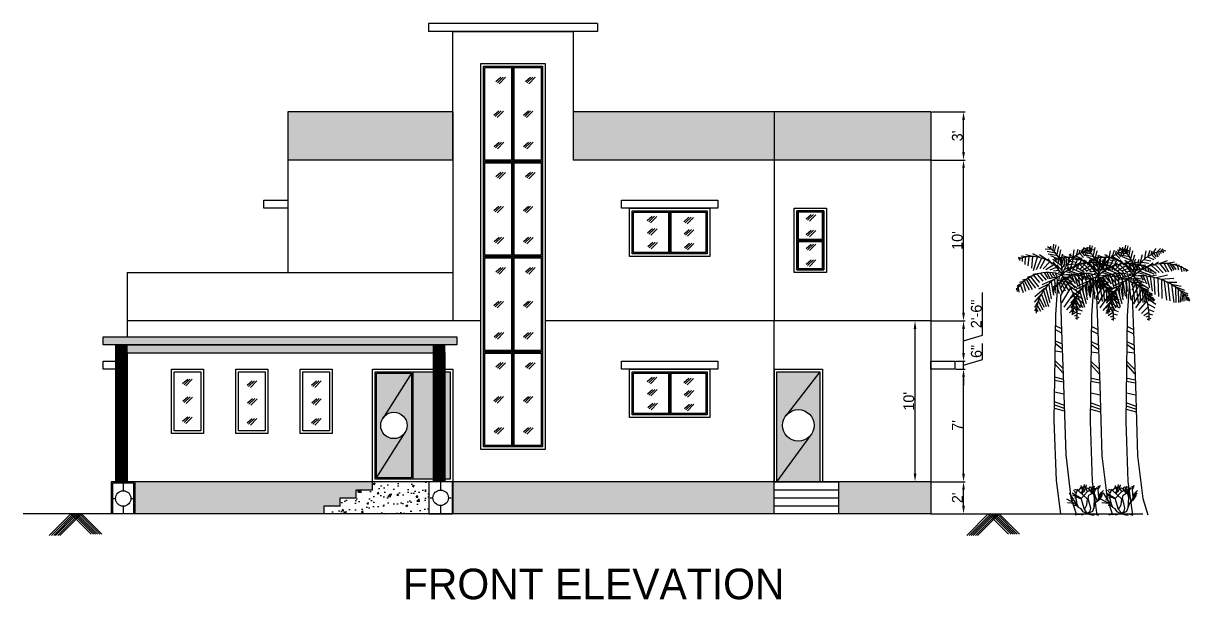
# Model space of a CAD drawing. Header units: inches. Extents: x -1003 to 1910, y -243 to 1381.
# Drawn here: x 162 to 1033, y 951 to 1381 of the extents above; entities that cross this region are included whole.
import ezdxf

# ---------------------------------------------------------------- set-up
doc = ezdxf.new("R2010")
doc.units = ezdxf.units.IN
doc.layers.add('8. TEXT', color=3, linetype='Continuous')
doc.dimstyles.new('ISO-25', dxfattribs={"dimtxt": 8, "dimasz": 6, "dimexe": 1.25, "dimexo": 0.625, "dimtad": 1, "dimlunit": 4, "dimtxsty": 'Standard', "dimcen": 2.5, "dimadec": 0, "dimazin": 0, "dimtfac": 1, "dimtmove": 0, "dimatfit": 3, "dimfxl": 1, "dimarcsym": 0})

# ---------------------------------------------------------------- blocks, each defined once
blk = doc.blocks.new('*U17')
for p, q in [((-5.567, 196.707), (-4.987, 201.167)), ((-4.407, 195.716), (-3.247, 200.672)), ((-25.283, 191.751), (-29.342, 192.246)), ((-20.064, 191.751), (-25.863, 193.238)), ((-23.737, 191.751), (-24.51, 185.06)), ((-21.031, 191.998), (-21.804, 183.325)), ((-15.232, 191.255), (-20.644, 193.981)), ((-9.433, 189.025), (-15.618, 193.238)), ((-6.727, 197.202), (-11.366, 197.45)), ((-3.441, 194.477), (-10.013, 195.716)), ((-1.894, 192.494), (-9.24, 193.733)), ((-7.5, 199.68), (-7.5, 197.946)), ((-0.541, 189.52), (-7.307, 192.494)), ((-2.474, 193.733), (-1.315, 199.433)), ((-1.121, 190.759), (0.232, 196.955)), ((0.038, 188.281), (1.778, 193.981)), ((5.837, 187.786), (7.577, 194.229)), ((9.317, 191.255), (10.283, 196.955)), ((11.25, 192.494), (15.889, 190.512)), ((11.829, 192.99), (13.182, 197.45)), ((13.956, 194.229), (14.729, 196.955)), ((14.536, 193.981), (17.242, 191.255)), ((15.116, 194.477), (17.822, 198.689)), ((16.082, 194.972), (17.822, 192.494)), ((18.015, 195.716), (20.914, 198.689)), ((18.015, 195.468), (18.981, 192.494)), ((19.368, 196.459), (19.948, 193.733)), ((20.914, 196.459), (21.301, 194.972)), ((21.301, 196.459), (22.847, 198.441)), ((22.074, 196.707), (23.427, 195.716)), ((23.234, 196.707), (23.62, 197.698)), ((-29.729, 190.759), (-31.469, 191.255)), ((-30.309, 190.512), (-30.695, 189.025)), ((-28.763, 190.759), (-28.763, 188.281)), ((-26.443, 191.503), (-26.636, 186.051)), ((-17.551, 191.503), (-20.451, 181.343)), ((-14.265, 190.759), (-18.131, 182.086)), ((-11.753, 189.768), (-15.425, 182.83)), ((-8.08, 188.034), (-12.912, 182.83)), ((-4.987, 185.803), (-10.979, 182.086)), ((-6.147, 186.299), (-9.24, 190.264)), ((-3.247, 183.821), (-8.08, 181.838)), ((-5.76, 190.016), (0.618, 185.308)), ((-5.76, 188.034), (-1.508, 182.582)), ((-2.668, 185.803), (1.198, 181.343)), ((1.005, 185.803), (2.358, 190.759)), ((1.005, 182.582), (2.938, 186.547)), ((2.938, 182.582), (6.61, 183.821)), ((4.098, 185.06), (4.678, 190.512)), ((4.871, 186.051), (10.09, 186.547)), ((4.871, 181.591), (8.544, 184.812)), ((6.997, 188.529), (12.216, 187.786)), ((7.77, 183.325), (16.082, 179.856)), ((8.544, 190.512), (13.763, 189.52)), ((9.51, 184.317), (15.502, 188.034)), ((11.25, 184.812), (17.628, 180.352)), ((14.536, 185.803), (19.948, 180.847)), ((15.695, 186.299), (19.368, 188.777)), ((17.242, 186.547), (23.041, 180.599)), ((19.368, 187.29), (26.133, 189.768)), ((20.721, 187.042), (25.167, 181.343)), ((23.814, 187.29), (26.907, 181.343)), ((24.78, 187.538), (31.546, 188.777)), ((26.133, 187.29), (29.419, 181.838)), ((28.066, 187.29), (30.966, 182.582)), ((29.806, 186.795), (32.319, 183.078)), ((29.999, 186.795), (33.092, 187.29)), ((32.512, 186.299), (35.218, 186.299)), ((33.479, 186.051), (34.445, 182.83)), ((35.605, 185.556), (37.151, 185.308)), ((35.798, 185.308), (36.958, 181.591)), ((38.118, 184.317), (38.504, 181.838)), ((-25.09, 175.148), (-28.376, 174.404)), ((-25.476, 174.652), (-21.224, 167.466)), ((-21.031, 177.626), (-24.897, 176.387)), ((-24.317, 175.891), (-18.711, 168.457)), ((-22.191, 176.635), (-16.391, 169.448)), ((-15.618, 179.36), (-20.644, 178.617)), ((-20.064, 177.626), (-15.812, 172.67)), ((-17.358, 178.617), (-13.299, 173.661)), ((-15.038, 179.36), (-10.786, 174.404)), ((-4.214, 175.148), (-14.072, 170.935)), ((-12.332, 180.104), (-9.433, 175.643)), ((-10.206, 180.104), (-8.08, 175.891)), ((-1.701, 176.882), (-8.66, 175.396)), ((-8.273, 180.104), (-6.147, 176.635)), ((-6.34, 179.608), (-4.6, 177.13)), ((-1.315, 181.591), (-5.374, 181.095)), ((-4.6, 174.9), (-4.021, 166.722)), ((-4.021, 179.36), (-2.861, 177.378)), ((-2.668, 176.387), (-2.376, 170.594)), ((-0.348, 180.352), (-1.894, 180.104)), ((-0.928, 176.882), (-1.508, 173.909)), ((2.551, 175.891), (-0.928, 171.431)), ((3.711, 174.404), (-0.541, 167.961)), ((1.585, 177.13), (0.038, 174.652)), ((1.585, 177.13), (6.61, 176.139)), ((2.938, 175.891), (8.737, 173.413)), ((4.098, 180.847), (8.35, 179.608)), ((5.644, 181.838), (13.569, 178.865)), ((6.224, 178.121), (8.157, 175.148)), ((7.384, 178.369), (10.476, 179.36)), ((8.157, 178.121), (10.476, 172.422)), ((10.476, 177.874), (12.796, 169.696)), ((11.829, 177.874), (18.015, 179.113)), ((13.182, 177.874), (14.729, 166.97)), ((15.889, 177.13), (16.855, 164.492)), ((18.015, 177.13), (26.133, 179.113)), ((18.981, 175.891), (19.561, 163.005)), ((20.914, 175.891), (30.966, 176.635)), ((21.688, 175.396), (22.074, 161.518)), ((23.814, 174.404), (25.554, 160.279)), ((39.857, 182.83), (40.244, 181.591)), ((-32.628, 167.961), (-33.208, 167.961)), ((-32.628, 167.713), (-32.435, 165.979)), ((-28.956, 172.174), (-32.435, 170.192)), ((-31.082, 169.944), (-32.435, 169.2)), ((-31.662, 168.705), (-31.082, 165.483)), ((-27.409, 173.413), (-30.695, 172.67)), ((-29.922, 170.687), (-27.989, 165.235)), ((-27.989, 172.422), (-26.056, 166.227)), ((-26.829, 173.661), (-23.544, 167.218)), ((-12.139, 167.961), (-19.098, 162.014)), ((-8.466, 171.678), (-16.585, 167.713)), ((-12.719, 166.722), (-9.046, 154.828)), ((-10.979, 168.457), (-7.887, 157.801)), ((-8.853, 170.935), (-7.113, 160.527)), ((-6.92, 172.917), (-5.374, 163.253)), ((5.257, 171.926), (-0.155, 163.005)), ((7.384, 168.705), (0.812, 157.553)), ((4.291, 173.909), (12.216, 168.953)), ((6.417, 170.439), (14.729, 164.492)), ((8.544, 165.979), (16.662, 160.527)), ((25.554, 173.661), (33.285, 173.661)), ((26.52, 173.165), (28.066, 159.784)), ((28.839, 172.174), (36.378, 170.687)), ((29.226, 171.926), (30.966, 158.545)), ((30.966, 170.687), (38.891, 167.713)), ((32.126, 169.696), (32.512, 158.545)), ((34.058, 168.705), (34.445, 158.545)), ((35.412, 167.713), (41.404, 164.988)), ((36.378, 166.474), (35.605, 158.792)), ((-14.265, 164.244), (-19.678, 158.049)), ((-16.005, 160.031), (-19.484, 154.084)), ((-16.585, 158.545), (-13.106, 152.35)), ((-15.618, 160.775), (-12.332, 154.332)), ((-14.265, 163.749), (-10.786, 154.828)), ((9.317, 164.244), (2.358, 154.332)), ((10.863, 159.784), (4.484, 152.35)), ((10.09, 162.51), (17.435, 157.058)), ((11.443, 157.553), (16.855, 154.332)), ((37.731, 165.235), (36.958, 159.288)), ((37.924, 165.235), (41.404, 163.749)), ((38.504, 164.492), (38.504, 159.536)), ((39.664, 163.253), (42.37, 161.766)), ((39.857, 162.757), (39.857, 160.031)), ((40.824, 161.766), (41.21, 160.031)), ((41.21, 161.518), (42.757, 160.279)), ((-18.131, 153.589), (-19.484, 151.606)), ((-17.938, 152.597), (-16.972, 151.111)), ((-17.358, 155.819), (-14.845, 151.358)), ((11.829, 155.075), (6.804, 150.119)), ((12.603, 151.111), (8.544, 148.385)), ((12.216, 148.137), (10.09, 147.393)), ((12.216, 153.093), (16.082, 151.606)), ((12.603, 149.872), (15.116, 149.128)), ((-4.081, 140.645), (0.753, 138.261)), ((12.409, 145.659), (11.056, 145.659)), ((12.409, 146.898), (13.763, 146.402)), ((-4.081, 137.547), (0.753, 135.163)), ((-4.081, 129.205), (1.124, 126.821)), ((-4.081, 127.298), (1.31, 123.246)), ((-4.267, 114.428), (1.682, 108.708)), ((-4.081, 121.578), (1.31, 120.863)), ((-4.453, 112.283), (1.682, 105.133)), ((-4.639, 102.273), (1.868, 100.604)), ((-4.453, 99.651), (2.24, 98.459)), ((-4.453, 91.071), (2.426, 89.641)), ((-4.825, 83.921), (2.612, 81.061)), ((-4.639, 81.299), (2.797, 78.916)), ((-4.639, 78.916), (2.797, 76.771))]:
    blk.add_line(p, q)
for points in [[(-2.363, 170.553), (-3.88, 148.505), (-4.988, 69.634), (-3.325, 24.869), (0, 0)], [(-0.116, 162.848), (0.554, 143.532), (2.217, 96.635), (3.88, 44.054), (7.76, 12.079), (11.64, 0)]]:
    blk.add_lwpolyline(points)
for centre, radius, start, end in [((-21.738, 166.094), 25.899, 27.67115, 112.5305), ((-18.427, 181.448), 19.715, 350.285, 64.11229), ((25.595, 171.567), 25.395, 91.40319, 163.882), ((23.687, 155.341), 32.188, 56.19272, 134.3213), ((-9.259, 151.732), 28.386, 68.38311, 147.5322), ((14.394, 148.393), 32.752, 113.7592, 177.4133), ((5.828, 132.718), 45.639, 35.98777, 95.82273), ((-32.8, 147.923), 45.309, 356.1943, 41.37848)]:
    blk.add_arc(centre, radius, start, end)
blk = doc.blocks.new('*U21')
for p, q in [((-16.8, 16.32), (-18.72, 18.72)), ((-14.88, 18.24), (-17.76, 19.2)), ((-16.8, 16.32), (-15.36, 19.68)), ((-14.88, 18.24), (-12.96, 20.64)), ((-8.16, 12), (-14.88, 18.24)), ((-13.325, 16.724), (-11.433, 18.289)), ((-12.96, 12.48), (-8.16, 17.76)), ((-12.471, 19.775), (-12.898, 22.044)), ((-11.677, 19.071), (-12.471, 19.775)), ((-11.28, 19.619), (-12.104, 21.184)), ((-12.043, 15.628), (-11.921, 18.836)), ((-11.982, 16.802), (-10.579, 18.054)), ((-11.921, 18.836), (-10.64, 20.401)), ((-11.433, 18.289), (-10.457, 22.749)), ((-10.579, 18.054), (-9.846, 19.697)), ((-8.16, 17.76), (-10.56, 21.6)), ((-9.48, 19.775), (-8.992, 22.592)), ((-7.2, 19.68), (-8.64, 20.16)), ((-8.16, 17.76), (-5.28, 19.2)), ((-7.2, 19.68), (-6.24, 21.12)), ((-4.8, 16.32), (-7.2, 19.68)), ((-5.086, 17.741), (-5.513, 21.34)), ((-5.28, 19.2), (-3.84, 21.6)), ((-3.377, 15.315), (-5.086, 17.819)), ((-2.88, 12.96), (-4.32, 19.68)), ((-3.84, 16.8), (-0.96, 20.64)), ((-3.377, 18.602), (-2.888, 21.575)), ((-2.766, 16.802), (-3.377, 18.602)), ((-2.88, 15.84), (-2.4, 20.16)), ((-0.508, 21.888), (-0.081, 20.558)), ((-0.203, 19.149), (0.102, 21.34)), ((0.346, 13.203), (-0.203, 19.149)), ((-0.142, 19.384), (0.59, 20.401)), ((-0.02, 20.01), (0.896, 21.105)), ((0.041, 20.714), (1.384, 22.044)), ((0.102, 21.34), (0.835, 21.888)), ((1.323, 16.254), (3.642, 18.289)), ((-17.76, 8.64), (-23.663, 11.961)), ((-17.76, 8.64), (-23.128, 9.222)), ((-18.24, 11.04), (-21.755, 16.655)), ((-18.24, 11.04), (-20.16, 11.52)), ((-12.96, 12.48), (-19.68, 16.32)), ((-13.92, 12.48), (-19.2, 14.88)), ((-15.84, 8.16), (-18.24, 11.04)), ((-16.8, 12.48), (-17.76, 12.96)), ((-16.8, 12.48), (-16.8, 16.32)), ((-15.84, 8.16), (-16.8, 12.48)), ((-12.96, 12.48), (-13.92, 12.48)), ((-10.56, 4.32), (-12.96, 12.48)), ((-8.64, 7.68), (-8.16, 12)), ((-7.68, 12.48), (-7.2, 14.88)), ((-6.72, 8.64), (-7.68, 12.48)), ((-7.2, 14.88), (-3.84, 16.8)), ((-4.32, 2.88), (-1.92, 9.6)), ((-3.36, 5.28), (-2.88, 12.96)), ((-0.96, 10.56), (-2.88, 15.84)), ((-1.92, 9.6), (0.96, 12)), ((-0.48, 10.8), (0.346, 13.203)), ((0.346, 13.203), (1.323, 16.254)), ((0.96, 12), (1.44, 15.36)), ((0.96, 12), (2.88, 14.88)), ((1.44, 15.36), (2.88, 17.28)), ((1.92, 13.44), (2.4, 15.36)), ((2.4, 15.36), (3.36, 16.32)), ((-16.32, 7.2), (-18.24, 7.2)), ((-14.88, 5.76), (-17.76, 8.64)), ((-15.84, 0.48), (-17.76, 0)), ((-14.88, 5.76), (-15.84, 8.16)), ((-13.44, 0.48), (-15.84, 0.48)), ((-12.96, 4.8), (-14.88, 5.76)), ((-9.6, 0.96), (-13.44, 0.48)), ((-11.52, 2.4), (-12.96, 4.8)), ((-9.6, 0.96), (-12.96, 0)), ((-8.64, 0.96), (-11.52, 2.4)), ((-10.56, 4.32), (-8.64, 7.68)), ((-8.64, 1.92), (-10.56, 4.32)), ((-9.6, 0.96), (-7.68, 0.96)), ((-8.64, 0.96), (-4.32, 2.88)), ((-8.64, 0.96), (-6.24, 2.88)), ((-8.64, 0.96), (-8.64, 1.92)), ((-8.64, 0.96), (-2.88, 0.96)), ((-7.68, 0.96), (-6.24, 0.48)), ((-5.76, 5.28), (-6.72, 8.64)), ((-6.24, 2.88), (-5.76, 5.28)), ((-6.24, 0.48), (-3.36, 0)), ((-2.88, 0.96), (0, 0))]:
    blk.add_line(p, q)
blk = doc.blocks.new('*D22')
at = {"color": 0, "lineweight": -2, "transparency": 16777216}
for p, q in [((840.53, 1039.25), (865.52, 1039.25)), ((864.27, 1021.25), (864.27, 1033.25)), ((840.53, 1015.25), (865.52, 1015.25))]:
    blk.add_line(p, q, dxfattribs=at)
at = {"color": 0, "transparency": 16777216}
for points in [[(863.27, 1033.25), (865.27, 1033.25), (864.27, 1039.25)], [(863.27, 1021.25), (865.27, 1021.25), (864.27, 1015.25)]]:
    blk.add_solid(points, dxfattribs=at)
at = {"layer": 'Defpoints', "color": 0, "transparency": 16777216}
for p in [(839.9, 1039.25), (864.27, 1039.25), (839.9, 1015.25)]:
    blk.add_point(p, dxfattribs=at)
at = {"color": 0, "transparency": 16777216, "insert": (859.64, 1027.25), "char_height": 8, "attachment_point": 5, "rotation": 90}
blk.add_mtext("2'", dxfattribs=at)
blk = doc.blocks.new('*D23')
at = {"color": 0, "lineweight": -2, "transparency": 16777216}
for p, q in [((839.28, 1159.25), (826.82, 1159.25)), ((828.07, 1045.25), (828.07, 1153.25)), ((858.53, 1123.25), (865.52, 1123.25)), ((864.27, 1045.25), (864.27, 1117.25)), ((839.28, 1039.25), (826.82, 1039.25)), ((840.53, 1039.25), (865.52, 1039.25))]:
    blk.add_line(p, q, dxfattribs=at)
at = {"color": 0, "transparency": 16777216}
for points in [[(827.07, 1153.25), (829.07, 1153.25), (828.07, 1159.25)], [(863.27, 1117.25), (865.27, 1117.25), (864.27, 1123.25)], [(827.07, 1045.25), (829.07, 1045.25), (828.07, 1039.25)], [(863.27, 1045.25), (865.27, 1045.25), (864.27, 1039.25)]]:
    blk.add_solid(points, dxfattribs=at)
at = {"layer": 'Defpoints', "color": 0, "transparency": 16777216}
for p in [(828.07, 1159.25), (839.9, 1159.25), (857.9, 1123.25), (864.27, 1123.25), (839.9, 1039.25), (839.9, 1039.25)]:
    blk.add_point(p, dxfattribs=at)
at = {"color": 0, "transparency": 16777216, "char_height": 8, "attachment_point": 5, "rotation": 90}
for s, insert in [("10'", (823.44, 1099.25)), ("7'", (859.64, 1081.25))]:
    blk.add_mtext(s, dxfattribs=dict(at, insert=insert))
blk = doc.blocks.new('*D24')
at = {"color": 0, "lineweight": -2, "transparency": 16777216}
for p, q in [((864.27, 1135.25), (864.27, 1141.25)), ((878.46, 1130.51), (878.46, 1142.42)), ((858.53, 1129.25), (865.52, 1129.25)), ((864.27, 1126.25), (878.46, 1130.51)), ((864.27, 1123.25), (864.27, 1129.25)), ((864.27, 1123.25), (864.27, 1129.25)), ((858.53, 1123.25), (865.52, 1123.25)), ((864.27, 1117.25), (864.27, 1111.25))]:
    blk.add_line(p, q, dxfattribs=at)
at = {"color": 0, "transparency": 16777216}
for points in [[(863.27, 1135.25), (865.27, 1135.25), (864.27, 1129.25)], [(863.27, 1117.25), (865.27, 1117.25), (864.27, 1123.25)]]:
    blk.add_solid(points, dxfattribs=at)
at = {"layer": 'Defpoints', "color": 0, "transparency": 16777216}
for p in [(857.9, 1129.25), (864.27, 1129.25), (857.9, 1123.25)]:
    blk.add_point(p, dxfattribs=at)
at = {"color": 0, "transparency": 16777216, "insert": (873.83, 1136.47), "char_height": 8, "attachment_point": 5, "rotation": 90}
blk.add_mtext('6"', dxfattribs=at)
blk = doc.blocks.new('*D25')
at = {"color": 0, "lineweight": -2, "transparency": 16777216}
for p, q in [((878.46, 1148.51), (878.46, 1180.42)), ((840.53, 1159.25), (865.52, 1159.25)), ((864.27, 1135.25), (864.27, 1153.25)), ((864.27, 1144.25), (878.46, 1148.51)), ((858.53, 1129.25), (865.52, 1129.25))]:
    blk.add_line(p, q, dxfattribs=at)
at = {"color": 0, "transparency": 16777216}
for points in [[(863.27, 1153.25), (865.27, 1153.25), (864.27, 1159.25)], [(863.27, 1135.25), (865.27, 1135.25), (864.27, 1129.25)]]:
    blk.add_solid(points, dxfattribs=at)
at = {"layer": 'Defpoints', "color": 0, "transparency": 16777216}
for p in [(839.9, 1159.25), (864.27, 1159.25), (857.9, 1129.25)]:
    blk.add_point(p, dxfattribs=at)
at = {"color": 0, "transparency": 16777216, "insert": (873.83, 1164.47), "char_height": 8, "attachment_point": 5, "rotation": 90}
blk.add_mtext('2\'-6"', dxfattribs=at)
blk = doc.blocks.new('*D26')
at = {"color": 0, "lineweight": -2, "transparency": 16777216}
for p, q in [((840.53, 1279.25), (865.52, 1279.25)), ((864.27, 1165.25), (864.27, 1273.25)), ((840.53, 1159.25), (865.52, 1159.25))]:
    blk.add_line(p, q, dxfattribs=at)
at = {"color": 0, "transparency": 16777216}
for points in [[(863.27, 1273.25), (865.27, 1273.25), (864.27, 1279.25)], [(863.27, 1165.25), (865.27, 1165.25), (864.27, 1159.25)]]:
    blk.add_solid(points, dxfattribs=at)
at = {"layer": 'Defpoints', "color": 0, "transparency": 16777216}
for p in [(839.9, 1279.25), (864.27, 1279.25), (839.9, 1159.25)]:
    blk.add_point(p, dxfattribs=at)
at = {"color": 0, "transparency": 16777216, "insert": (859.64, 1219.25), "char_height": 8, "attachment_point": 5, "rotation": 90}
blk.add_mtext("10'", dxfattribs=at)
blk = doc.blocks.new('*D27')
at = {"color": 0, "lineweight": -2, "transparency": 16777216}
for p, q in [((840.53, 1315.25), (865.52, 1315.25)), ((864.27, 1285.25), (864.27, 1309.25)), ((840.53, 1279.25), (865.52, 1279.25))]:
    blk.add_line(p, q, dxfattribs=at)
at = {"color": 0, "transparency": 16777216}
for points in [[(863.27, 1309.25), (865.27, 1309.25), (864.27, 1315.25)], [(863.27, 1285.25), (865.27, 1285.25), (864.27, 1279.25)]]:
    blk.add_solid(points, dxfattribs=at)
at = {"layer": 'Defpoints', "color": 0, "transparency": 16777216}
for p in [(839.9, 1315.25), (864.27, 1315.25), (839.9, 1279.25)]:
    blk.add_point(p, dxfattribs=at)
at = {"color": 0, "transparency": 16777216, "insert": (859.64, 1297.25), "char_height": 8, "attachment_point": 5, "rotation": 90}
blk.add_mtext("3'", dxfattribs=at)

msp = doc.modelspace()

# ---------------------------------------------------------------- hatches: boundary and pattern name
at = {"true_color": 0xf26722}
h = msp.add_hatch(color=30, dxfattribs=at)
h.dxf.hatch_style = 1
h.paths.add_polyline_path([(482.9, 1315.251), (359.9, 1315.251), (359.9, 1279.251), (482.9, 1279.251)])
h.paths.add_polyline_path([(722.9, 1315.251), (572.9, 1315.251), (572.9, 1279.251), (722.9, 1279.251)])
at = {"true_color": 0xf8991e}
h = msp.add_hatch(color=30, dxfattribs=at)
h.dxf.hatch_style = 1
h.paths.add_polyline_path([(839.9, 1315.251), (722.9, 1315.251), (722.9, 1279.251), (839.9, 1279.251)])
at = {"true_color": 0xa953a0}
h = msp.add_hatch(color=215, dxfattribs=at)
h.dxf.hatch_style = 1
h.paths.add_polyline_path([(485.9, 1147.251), (221.9, 1147.251), (221.9, 1141.251), (485.9, 1141.251)])
at = {"true_color": 0x2776bb}
h = msp.add_hatch(color=152, dxfattribs=at)
h.dxf.hatch_style = 1
h.paths.add_polyline_path([(468.469, 1141.251), (239.9, 1141.251), (239.9, 1135.251), (468.469, 1135.251)])
at = {"true_color": 0x139b48}
h = msp.add_hatch(color=114, dxfattribs=at)
h.dxf.hatch_style = 1
h.paths.add_polyline_path([(452.043, 1120.251), (425.9, 1120.251), (425.9, 1042.251), (447.288, 1075.977, -0.7509554), (429.125, 1081.251, -0.1422336), (430.656, 1086.524)])
at = {"true_color": 0xd19cc7}
h = msp.add_hatch(color=9, dxfattribs=at)
h.dxf.hatch_style = 1
h.paths.add_polyline_path([(452.043, 1120.251), (430.656, 1086.524, -0.7509554), (448.819, 1081.251, -0.1422336), (447.288, 1075.977), (425.9, 1042.251), (452.043, 1042.251)])
h = msp.add_hatch(color=9, dxfattribs=at)
h.dxf.hatch_style = 1
h.paths.add_polyline_path([(468.469, 1121.251), (453.043, 1121.251), (453.043, 1041.251), (468.469, 1041.251)])
h.paths.add_polyline_path([(480.9, 1121.251), (476.9, 1121.251), (476.9, 1041.251), (480.9, 1041.251)])
h = msp.add_hatch(color=9, dxfattribs=at)
h.dxf.hatch_style = 1
h.paths.add_polyline_path([(756.9, 1121.251), (731.594, 1088.425, -0.7157317), (752.651, 1081.251, -0.1584327), (750.406, 1074.342), (724.9, 1039.251), (756.9, 1039.251)])
at = {"true_color": 0x139b48}
h = msp.add_hatch(color=114, dxfattribs=at)
h.dxf.hatch_style = 1
h.paths.add_polyline_path([(756.9, 1121.251), (724.9, 1121.251), (724.9, 1039.251), (750.406, 1074.342, -0.7264706), (729.149, 1081.251, -0.1656834), (731.594, 1088.425)])
h = msp.add_hatch()
h.set_pattern_fill('GRAVEL', color=256, scale=1.5)
h.paths.add_polyline_path([(398.9, 1027.251), (410.9, 1027.251), (410.9, 1033.251), (422.9, 1033.251), (422.9, 1039.251), (245.832, 1039.251), (245.832, 1015.251), (386.9, 1015.251), (386.9, 1021.251), (398.9, 1021.251)])
h.paths.add_polyline_path([(722.9, 1039.251), (482.9, 1039.251), (482.9, 1015.251), (722.9, 1015.251)])
h.paths.add_polyline_path([(839.9, 1039.251), (770.9, 1039.251), (770.9, 1015.251), (839.9, 1015.251)])
h = msp.add_hatch()
h.set_pattern_fill('AR-CONC', color=256, scale=0.08)
h.paths.add_polyline_path([(464.969, 1039.251), (422.9, 1039.251), (422.9, 1033.251), (410.9, 1033.251), (410.9, 1027.251), (398.9, 1027.251), (398.9, 1021.251), (386.9, 1021.251), (386.9, 1015.251), (464.969, 1015.251)])

# ---------------------------------------------------------------- linework, layer by layer
for p, q in [((590.9, 1381.251), (464.9, 1381.251)), ((464.9, 1381.251), (464.9, 1375.251)), ((590.9, 1381.251), (590.9, 1375.251)), ((590.9, 1375.251), (464.9, 1375.251)), ((482.9, 1279.251), (482.9, 1375.251)), ((482.9, 1375.251), (572.9, 1375.251)), ((572.9, 1375.251), (572.9, 1279.251)), ((515.192, 1337.91), (518.934, 1341.161)), ((516.249, 1336.935), (520.642, 1341.161)), ((527.9, 1349.251), (527.9, 1065.251)), ((537.192, 1337.91), (540.934, 1341.161)), ((538.249, 1336.935), (542.642, 1341.161)), ((517.632, 1336.204), (522.351, 1340.999)), ((539.632, 1336.204), (544.351, 1340.999)), ((359.9, 1315.251), (359.9, 1195.251)), ((482.9, 1315.251), (359.9, 1315.251)), ((482.9, 1315.251), (482.9, 1159.251)), ((513.646, 1312.613), (517.388, 1315.864)), ((514.704, 1311.638), (519.097, 1315.864)), ((516.087, 1310.906), (520.805, 1315.701)), ((535.646, 1312.613), (539.388, 1315.864)), ((536.704, 1311.638), (541.097, 1315.864)), ((538.087, 1310.906), (542.805, 1315.701)), ((839.9, 1315.251), (572.9, 1315.251)), ((722.9, 1315.251), (722.9, 1159.251)), ((839.9, 1315.251), (839.9, 1159.251)), ((513.809, 1289.421), (517.551, 1292.671)), ((514.866, 1288.445), (519.259, 1292.671)), ((516.249, 1287.714), (520.968, 1292.509)), ((535.809, 1289.421), (539.551, 1292.671)), ((536.866, 1288.445), (541.259, 1292.671)), ((538.249, 1287.714), (542.968, 1292.509)), ((482.9, 1279.251), (359.9, 1279.251)), ((839.9, 1279.251), (572.9, 1279.251)), ((515.192, 1266.91), (518.934, 1270.161)), ((516.249, 1265.935), (520.642, 1270.161)), ((517.632, 1265.204), (522.351, 1269.999)), ((537.192, 1266.91), (540.934, 1270.161)), ((538.249, 1265.935), (542.642, 1270.161)), ((539.632, 1265.204), (544.351, 1269.999)), ((513.646, 1241.613), (517.388, 1244.864)), ((514.704, 1240.638), (519.097, 1244.864)), ((516.087, 1239.906), (520.805, 1244.701)), ((535.646, 1241.613), (539.388, 1244.864)), ((536.704, 1240.638), (541.097, 1244.864)), ((538.087, 1239.906), (542.805, 1244.701)), ((628.148, 1234.053), (631.89, 1237.304)), ((629.206, 1233.078), (633.599, 1237.304)), ((630.589, 1232.346), (635.307, 1237.141)), ((655.491, 1233.271), (659.233, 1236.522)), ((656.549, 1232.296), (660.942, 1236.522)), ((746.825, 1235.342), (750.567, 1238.593)), ((747.883, 1234.367), (752.276, 1238.593)), ((749.266, 1233.635), (753.984, 1238.43)), ((628.317, 1224.908), (632.059, 1228.159)), ((629.374, 1223.933), (633.767, 1228.159)), ((630.757, 1223.202), (635.476, 1227.997)), ((657.932, 1231.564), (662.65, 1236.359)), ((513.809, 1218.421), (517.551, 1221.671)), ((514.866, 1217.445), (519.259, 1221.671)), ((516.249, 1216.714), (520.968, 1221.509)), ((535.809, 1218.421), (539.551, 1221.671)), ((536.866, 1217.445), (541.259, 1221.671)), ((538.249, 1216.714), (542.968, 1221.509)), ((655.66, 1224.126), (659.402, 1227.377)), ((656.717, 1223.151), (661.111, 1227.377)), ((658.1, 1222.419), (662.819, 1227.214)), ((746.825, 1223.645), (750.567, 1226.896)), ((747.883, 1222.67), (752.276, 1226.896)), ((749.266, 1221.938), (753.984, 1226.733)), ((628.519, 1214.679), (632.262, 1217.93)), ((629.577, 1213.704), (633.97, 1217.93)), ((630.96, 1212.973), (635.679, 1217.768)), ((655.863, 1213.897), (659.605, 1217.148)), ((656.92, 1212.922), (661.313, 1217.148)), ((658.303, 1212.19), (663.022, 1216.985)), ((746.825, 1213.342), (750.567, 1216.593)), ((747.883, 1212.367), (752.276, 1216.593)), ((749.266, 1211.635), (753.984, 1216.43)), ((505.9, 1207.251), (549.9, 1207.251)), ((746.825, 1201.645), (750.567, 1204.896)), ((747.883, 1200.67), (752.276, 1204.896)), ((749.266, 1199.938), (753.984, 1204.733)), ((239.9, 1195.251), (239.9, 1159.251)), ((239.9, 1195.251), (359.9, 1195.251)), ((359.9, 1195.251), (482.9, 1195.251)), ((515.192, 1195.91), (518.934, 1199.161)), ((516.249, 1194.935), (520.642, 1199.161)), ((517.632, 1194.204), (522.351, 1198.999)), ((537.192, 1195.91), (540.934, 1199.161)), ((538.249, 1194.935), (542.642, 1199.161)), ((539.632, 1194.204), (544.351, 1198.999)), ((513.646, 1170.613), (517.388, 1173.864)), ((514.704, 1169.638), (519.097, 1173.864)), ((516.087, 1168.906), (520.805, 1173.701)), ((535.646, 1170.613), (539.388, 1173.864)), ((536.704, 1169.638), (541.097, 1173.864)), ((538.087, 1168.906), (542.805, 1173.701)), ((503.9, 1159.251), (239.9, 1159.251)), ((839.9, 1159.251), (551.9, 1159.251)), ((722.9, 1123.251), (722.9, 1159.251)), ((513.809, 1147.421), (517.551, 1150.671)), ((514.866, 1146.445), (519.259, 1150.671)), ((516.249, 1145.714), (520.968, 1150.509)), ((535.809, 1147.421), (539.551, 1150.671)), ((536.866, 1146.445), (541.259, 1150.671)), ((538.249, 1145.714), (542.968, 1150.509)), ((231.469, 1123.251), (231.469, 1141.251)), ((239.9, 1135.251), (239.9, 1141.251)), ((468.469, 1123.723), (468.469, 1141.723)), ((476.9, 1135.723), (476.9, 1141.723)), ((515.192, 1124.91), (518.934, 1128.161)), ((516.249, 1123.935), (520.642, 1128.161)), ((517.632, 1123.204), (522.351, 1127.999)), ((537.192, 1124.91), (540.934, 1128.161)), ((538.249, 1123.935), (542.642, 1128.161)), ((539.632, 1123.204), (544.351, 1127.999)), ((281.275, 1112.562), (285.017, 1115.813)), ((282.333, 1111.587), (286.726, 1115.813)), ((283.716, 1110.855), (288.434, 1115.65)), ((329.483, 1111.363), (333.226, 1114.613)), ((330.541, 1110.387), (334.934, 1114.613)), ((377.483, 1111.363), (381.226, 1114.613)), ((378.541, 1110.387), (382.934, 1114.613)), ((452.043, 1120.251), (430.656, 1086.524)), ((628.148, 1114.053), (631.89, 1117.304)), ((629.206, 1113.078), (633.599, 1117.304)), ((630.589, 1112.346), (635.307, 1117.141)), ((655.491, 1113.271), (659.233, 1116.522)), ((656.549, 1112.296), (660.942, 1116.522)), ((657.932, 1111.564), (662.65, 1116.359)), ((756.9, 1121.251), (731.594, 1088.425)), ((331.924, 1109.656), (336.642, 1114.451)), ((379.924, 1109.656), (384.642, 1114.451)), ((628.317, 1104.908), (632.059, 1108.159)), ((629.374, 1103.933), (633.767, 1108.159)), ((630.757, 1103.202), (635.476, 1107.997)), ((655.66, 1104.126), (659.402, 1107.377)), ((656.717, 1103.151), (661.111, 1107.377)), ((658.1, 1102.419), (662.819, 1107.214)), ((281.438, 1099.312), (285.18, 1102.563)), ((282.495, 1098.337), (286.888, 1102.563)), ((283.878, 1097.605), (288.597, 1102.4)), ((329.646, 1098.113), (333.388, 1101.364)), ((330.704, 1097.138), (335.097, 1101.364)), ((332.087, 1096.406), (336.805, 1101.201)), ((377.646, 1098.113), (381.388, 1101.364)), ((378.704, 1097.138), (383.097, 1101.364)), ((380.087, 1096.406), (384.805, 1101.201)), ((513.646, 1099.613), (517.388, 1102.864)), ((514.704, 1098.638), (519.097, 1102.864)), ((516.087, 1097.906), (520.805, 1102.701)), ((535.646, 1099.613), (539.388, 1102.864)), ((536.704, 1098.638), (541.097, 1102.864)), ((538.087, 1097.906), (542.805, 1102.701)), ((628.519, 1094.679), (632.262, 1097.93)), ((629.577, 1093.704), (633.97, 1097.93)), ((630.96, 1092.973), (635.679, 1097.768)), ((655.863, 1093.897), (659.605, 1097.148)), ((656.92, 1092.922), (661.313, 1097.148)), ((658.303, 1092.19), (663.022, 1096.985)), ((281.275, 1084.398), (285.017, 1087.649)), ((282.333, 1083.423), (286.726, 1087.649)), ((283.716, 1082.691), (288.434, 1087.486)), ((329.483, 1083.199), (333.226, 1086.45)), ((330.541, 1082.224), (334.934, 1086.45)), ((331.924, 1081.492), (336.642, 1086.287)), ((377.483, 1083.199), (381.226, 1086.45)), ((378.541, 1082.224), (382.934, 1086.45)), ((379.924, 1081.492), (384.642, 1086.287)), ((425.9, 1042.251), (447.288, 1075.977)), ((513.809, 1076.421), (517.551, 1079.671)), ((514.866, 1075.445), (519.259, 1079.671)), ((516.249, 1074.714), (520.968, 1079.509)), ((535.809, 1076.421), (539.551, 1079.671)), ((536.866, 1075.445), (541.259, 1079.671)), ((538.249, 1074.714), (542.968, 1079.509)), ((724.9, 1039.251), (750.406, 1074.342)), ((722.9, 1033.251), (770.9, 1033.251)), ((722.9, 1027.251), (770.9, 1027.251)), ((722.9, 1021.251), (770.9, 1021.251)), ((239.9, 1015.251), (162.321, 1015.251)), ((839.9, 1015.251), (998.161, 1015.251))]:
    msp.add_line(p, q)
at = {"lineweight": -2}
for p, q in [((239.9, 1159.251), (239.9, 1147.251)), ((503.9, 1159.251), (239.9, 1159.251)), ((839.9, 1159.251), (551.9, 1159.251)), ((839.9, 1159.251), (839.9, 1015.251)), ((239.9, 1135.251), (239.9, 1039.251)), ((476.9, 1135.723), (476.9, 1039.723)), ((722.9, 1123.251), (722.9, 1039.251)), ((839.9, 1039.251), (239.9, 1039.251)), ((422.9, 1033.251), (422.9, 1039.251)), ((482.9, 1039.251), (482.9, 1015.251)), ((410.9, 1027.251), (410.9, 1033.251)), ((410.9, 1033.251), (422.9, 1033.251)), ((386.9, 1015.251), (386.9, 1021.251)), ((386.9, 1021.251), (398.9, 1021.251)), ((398.9, 1021.251), (398.9, 1027.251)), ((398.9, 1027.251), (410.9, 1027.251)), ((839.9, 1015.251), (239.9, 1015.251))]:
    msp.add_line(p, q, dxfattribs=at)
at = {"color": 251, "true_color": 0x636466}
for p, q in [((231.572, 1141.251), (231.572, 1039.251)), ((231.63, 1141.251), (231.63, 1039.251)), ((231.7, 1141.251), (231.7, 1039.251)), ((231.782, 1141.251), (231.782, 1039.251)), ((231.849, 1141.251), (231.849, 1039.251)), ((231.97, 1141.251), (231.97, 1039.251)), ((232.206, 1141.251), (232.206, 1039.251)), ((232.206, 1141.251), (232.206, 1039.251)), ((232.408, 1141.251), (232.408, 1039.251)), ((232.627, 1141.251), (232.627, 1039.251)), ((232.862, 1141.251), (232.862, 1039.251)), ((233.148, 1141.251), (233.148, 1039.251)), ((233.552, 1141.251), (233.552, 1039.251)), ((233.973, 1141.251), (233.973, 1039.251)), ((234.469, 1141.251), (234.469, 1039.251)), ((235.034, 1141.251), (235.034, 1039.251)), ((236.336, 1039.251), (236.336, 1141.251)), ((236.9, 1039.251), (236.9, 1141.251)), ((237.396, 1039.251), (237.396, 1141.251)), ((237.817, 1039.251), (237.817, 1141.251)), ((238.221, 1039.251), (238.221, 1141.251)), ((238.507, 1039.251), (238.507, 1141.251)), ((238.743, 1039.251), (238.743, 1141.251)), ((238.962, 1039.251), (238.962, 1141.251)), ((239.164, 1039.251), (239.164, 1141.251)), ((239.164, 1039.251), (239.164, 1141.251)), ((239.4, 1039.251), (239.4, 1141.251)), ((239.52, 1039.251), (239.52, 1141.251)), ((239.587, 1039.251), (239.587, 1141.251)), ((239.669, 1039.251), (239.669, 1141.251)), ((239.74, 1039.251), (239.74, 1141.251)), ((239.798, 1039.251), (239.798, 1141.251)), ((468.572, 1141.251), (468.572, 1039.251)), ((468.63, 1141.251), (468.63, 1039.251)), ((468.7, 1141.251), (468.7, 1039.251)), ((468.782, 1141.251), (468.782, 1039.251)), ((468.849, 1141.251), (468.849, 1039.251)), ((468.97, 1141.251), (468.97, 1039.251)), ((469.206, 1141.251), (469.206, 1039.251)), ((469.206, 1141.251), (469.206, 1039.251)), ((469.408, 1141.251), (469.408, 1039.251)), ((469.627, 1141.251), (469.627, 1039.251)), ((469.862, 1141.251), (469.862, 1039.251)), ((470.148, 1141.251), (470.148, 1039.251)), ((470.552, 1141.251), (470.552, 1039.251)), ((470.973, 1141.251), (470.973, 1039.251)), ((471.469, 1141.251), (471.469, 1039.251)), ((472.034, 1141.251), (472.034, 1039.251)), ((473.336, 1039.251), (473.336, 1141.251)), ((473.9, 1039.251), (473.9, 1141.251)), ((474.396, 1039.251), (474.396, 1141.251)), ((474.817, 1039.251), (474.817, 1141.251)), ((475.221, 1039.251), (475.221, 1141.251)), ((475.507, 1039.251), (475.507, 1141.251)), ((475.743, 1039.251), (475.743, 1141.251)), ((475.962, 1039.251), (475.962, 1141.251)), ((476.164, 1039.251), (476.164, 1141.251)), ((476.164, 1039.251), (476.164, 1141.251)), ((476.4, 1039.251), (476.4, 1141.251)), ((476.52, 1039.251), (476.52, 1141.251)), ((476.587, 1039.251), (476.587, 1141.251)), ((476.669, 1039.251), (476.669, 1141.251)), ((476.74, 1039.251), (476.74, 1141.251)), ((476.798, 1039.251), (476.798, 1141.251)), ((236.9, 1038.251), (236.9, 1032.505)), ((473.9, 1038.751), (473.9, 1033.005)), ((228.969, 1026.751), (231.146, 1026.751)), ((236.9, 1020.997), (236.9, 1015.251)), ((242.654, 1026.751), (244.832, 1026.751)), ((465.969, 1027.251), (468.146, 1027.251)), ((473.9, 1021.497), (473.9, 1015.751)), ((479.654, 1027.251), (481.832, 1027.251))]:
    msp.add_line(p, q, dxfattribs=at)
at = {"color": 3}
for p, q in [((181.571, 999.124), (197.704, 1015.251)), ((183.457, 999.124), (199.59, 1015.251)), ((184.977, 999.124), (201.111, 1015.251)), ((186.435, 999.124), (202.568, 1015.251)), ((188.082, 999.124), (204.215, 1015.251)), ((189.666, 999.124), (205.799, 1015.251)), ((197.704, 1015.251), (212.863, 1000.085)), ((199.59, 1015.251), (214.749, 1000.085)), ((201.111, 1015.251), (216.27, 1000.085)), ((202.568, 1015.251), (217.727, 1000.085)), ((204.215, 1015.251), (219.375, 1000.085)), ((205.799, 1015.251), (220.958, 1000.085)), ((866.616, 999.124), (882.75, 1015.251)), ((868.502, 999.124), (884.636, 1015.251)), ((870.023, 999.124), (886.157, 1015.251)), ((871.48, 999.124), (887.614, 1015.251)), ((873.128, 999.124), (889.261, 1015.251)), ((874.711, 999.124), (890.845, 1015.251)), ((882.75, 1015.251), (897.909, 1000.085)), ((884.636, 1015.251), (899.795, 1000.085)), ((886.157, 1015.251), (901.316, 1000.085)), ((887.614, 1015.251), (902.773, 1000.085)), ((889.261, 1015.251), (904.42, 1000.085)), ((890.845, 1015.251), (906.004, 1000.085))]:
    msp.add_line(p, q, dxfattribs=at)
for points in [[(503.9, 1351.251), (551.9, 1351.251), (551.9, 1063.251), (503.9, 1063.251)], [(505.9, 1349.251), (549.9, 1349.251), (549.9, 1065.251), (505.9, 1065.251)], [(505.9, 1349.251), (527.9, 1349.251), (527.9, 1207.251), (505.9, 1207.251)], [(505.9, 1349.251), (527.9, 1349.251), (527.9, 1278.251), (505.9, 1278.251)], [(506.9, 1348.251), (526.9, 1348.251), (526.9, 1279.251), (506.9, 1279.251)], [(527.9, 1349.251), (549.9, 1349.251), (549.9, 1278.251), (527.9, 1278.251)], [(528.9, 1348.251), (548.9, 1348.251), (548.9, 1279.251), (528.9, 1279.251)], [(505.9, 1278.251), (527.9, 1278.251), (527.9, 1207.251), (505.9, 1207.251)], [(506.9, 1277.251), (526.9, 1277.251), (526.9, 1208.251), (506.9, 1208.251)], [(527.9, 1278.251), (549.9, 1278.251), (549.9, 1207.251), (527.9, 1207.251)], [(528.9, 1277.251), (548.9, 1277.251), (548.9, 1208.251), (528.9, 1208.251)], [(341.9, 1249.251), (359.9, 1249.251), (359.9, 1243.251), (341.9, 1243.251)], [(608.9, 1249.251), (680.9, 1249.251), (680.9, 1243.251), (608.9, 1243.251)], [(614.9, 1243.251), (674.9, 1243.251), (674.9, 1207.251), (614.9, 1207.251)], [(616.9, 1241.251), (644.9, 1241.251), (644.9, 1209.251), (616.9, 1209.251)], [(617.9, 1240.251), (643.9, 1240.251), (643.9, 1210.251), (617.9, 1210.251)], [(644.9, 1241.251), (672.9, 1241.251), (672.9, 1209.251), (644.9, 1209.251)], [(645.9, 1240.251), (671.9, 1240.251), (671.9, 1210.251), (645.9, 1210.251)], [(737.9, 1243.251), (761.9, 1243.251), (761.9, 1195.251), (737.9, 1195.251)], [(739.9, 1241.251), (759.9, 1241.251), (759.9, 1197.251), (739.9, 1197.251)], [(739.9, 1219.251), (759.9, 1219.251), (759.9, 1241.251), (739.9, 1241.251)], [(740.9, 1220.251), (758.9, 1220.251), (758.9, 1240.251), (740.9, 1240.251)], [(739.9, 1197.251), (759.9, 1197.251), (759.9, 1219.251), (739.9, 1219.251)], [(740.9, 1198.251), (758.9, 1198.251), (758.9, 1218.251), (740.9, 1218.251)], [(505.9, 1207.251), (527.9, 1207.251), (527.9, 1136.251), (505.9, 1136.251)], [(506.9, 1206.251), (526.9, 1206.251), (526.9, 1137.251), (506.9, 1137.251)], [(527.9, 1207.251), (549.9, 1207.251), (549.9, 1136.251), (527.9, 1136.251)], [(528.9, 1206.251), (548.9, 1206.251), (548.9, 1137.251), (528.9, 1137.251)], [(221.9, 1147.251), (485.9, 1147.251), (485.9, 1141.251), (221.9, 1141.251)], [(505.9, 1136.251), (527.9, 1136.251), (527.9, 1065.251), (505.9, 1065.251)], [(506.9, 1135.251), (526.9, 1135.251), (526.9, 1066.251), (506.9, 1066.251)], [(527.9, 1136.251), (549.9, 1136.251), (549.9, 1065.251), (527.9, 1065.251)], [(528.9, 1135.251), (548.9, 1135.251), (548.9, 1066.251), (528.9, 1066.251)], [(424.9, 1121.251), (453.043, 1121.251), (453.043, 1041.251), (424.9, 1041.251)], [(425.9, 1120.251), (452.043, 1120.251), (452.043, 1042.251), (425.9, 1042.251)], [(616.9, 1121.251), (644.9, 1121.251), (644.9, 1089.251), (616.9, 1089.251)], [(617.9, 1120.251), (643.9, 1120.251), (643.9, 1090.251), (617.9, 1090.251)], [(644.9, 1121.251), (672.9, 1121.251), (672.9, 1089.251), (644.9, 1089.251)], [(645.9, 1120.251), (671.9, 1120.251), (671.9, 1090.251), (645.9, 1090.251)], [(464.969, 1015.251), (482.832, 1015.251), (482.832, 1039.251), (464.969, 1039.251)], [(722.9, 1039.251), (770.9, 1039.251), (770.9, 1015.251), (722.9, 1015.251)]]:
    msp.add_lwpolyline(points, close=True)
at = {"lineweight": -2}
for points in [[(616.9, 1241.251), (672.9, 1241.251), (672.9, 1209.251), (616.9, 1209.251)], [(608.9, 1129.251), (680.9, 1129.251), (680.9, 1123.251), (608.9, 1123.251)], [(839.9, 1129.251), (857.9, 1129.251), (857.9, 1123.251), (839.9, 1123.251)], [(272.9, 1123.251), (296.9, 1123.251), (296.9, 1075.251), (272.9, 1075.251)], [(274.9, 1121.251), (294.9, 1121.251), (294.9, 1077.251), (274.9, 1077.251)], [(320.9, 1123.251), (344.9, 1123.251), (344.9, 1075.251), (320.9, 1075.251)], [(322.9, 1121.251), (342.9, 1121.251), (342.9, 1077.251), (322.9, 1077.251)], [(368.9, 1123.251), (392.9, 1123.251), (392.9, 1075.251), (368.9, 1075.251)], [(370.9, 1121.251), (390.9, 1121.251), (390.9, 1077.251), (370.9, 1077.251)], [(614.9, 1123.251), (674.9, 1123.251), (674.9, 1087.251), (614.9, 1087.251)], [(616.9, 1121.251), (672.9, 1121.251), (672.9, 1089.251), (616.9, 1089.251)], [(722.9, 1123.251), (758.9, 1123.251), (758.9, 1039.251), (722.9, 1039.251)]]:
    msp.add_lwpolyline(points, close=True, dxfattribs=at)
for points in [[(236.9, 1141.251), (473.9, 1141.251)], [(468.469, 1135.251), (239.9, 1135.251)], [(476.9, 1123.723), (476.9, 1039.251), (468.469, 1039.251), (468.469, 1123.723)], [(239.9, 1123.251), (239.9, 1039.251), (231.469, 1039.251), (231.469, 1123.251)], [(245.832, 1015.251), (245.832, 1039.251), (227.969, 1039.251), (227.969, 1015.251)], [(244.832, 1015.251), (244.832, 1038.251), (228.969, 1038.251), (228.969, 1015.251)]]:
    msp.add_lwpolyline(points)
for points in [[(231.469, 1123.251), (221.9, 1123.251), (221.9, 1129.251), (231.469, 1129.251)], [(239.9, 1129.251), (239.9, 1123.251)], [(476.9, 1129.723), (476.9, 1123.723)], [(476.9, 1123.251), (482.9, 1123.251), (482.9, 1039.251), (422.9, 1039.251), (422.9, 1123.251), (468.469, 1123.251)], [(468.469, 1041.251), (424.9, 1041.251), (424.9, 1121.251), (468.469, 1121.251)], [(476.9, 1121.251), (480.9, 1121.251), (480.9, 1041.251), (476.9, 1041.251)], [(724.9, 1039.251), (724.9, 1121.251), (756.9, 1121.251), (756.9, 1039.251)]]:
    msp.add_lwpolyline(points, dxfattribs=at)
for centre, radius in [((438.972, 1081.251), 9.847), ((740.9, 1081.251), 11.751)]:
    msp.add_circle(centre, radius)
at = {"color": 251, "true_color": 0x636466}
for centre in [(236.9, 1026.751), (473.9, 1027.251)]:
    msp.add_circle(centre, 5.754, dxfattribs=at)

# ---------------------------------------------------------------- block references
at = {"layer": '8. TEXT', "color": 116, "true_color": 0x136734}
for p in [(936.706, 1015.251), (963.75, 1014.533), (990.352, 1014.533)]:
    msp.add_blockref('*U17', p, dxfattribs=at)
at = {"layer": '8. TEXT'}
for p in [(965.047, 1014.291), (990.55, 1014.291)]:
    msp.add_blockref('*U21', p, dxfattribs=at)

# ---------------------------------------------------------------- texts
at = {"color": 30, "true_color": 0xf26722, "insert": (445.714, 974.382), "char_height": 22.82115, "attachment_point": 1}
msp.add_mtext_dynamic_manual_height_columns('FRONT ELEVATION', width=3736.02285, gutter_width=114.106, heights=[0], dxfattribs=at)

# ---------------------------------------------------------------- dimensions: what is measured, and where the dimension line sits
at = {"color": 30, "true_color": 0xf26722}
for base, p1, p2, picture, middle in [((864.268, 1315.251), (839.9, 1279.251), (839.9, 1315.251), '*D27', (859.643, 1297.251)), ((864.268, 1279.251), (839.9, 1159.251), (839.9, 1279.251), '*D26', (859.643, 1219.251)), ((864.268, 1159.251), (857.9, 1129.251), (839.9, 1159.251), '*D25', (873.831, 1149.132)), ((864.268, 1123.251), (839.9, 1039.251), (857.9, 1123.251), '*D23', (859.643, 1081.251)), ((864.268, 1129.251), (857.9, 1123.251), (857.9, 1129.251), '*D24', (873.831, 1131.132))]:
    dim = msp.add_linear_dim(base=base, p1=p1, p2=p2, angle=90, dimstyle='ISO-25', override={"dimtmove": 1}, dxfattribs=at)
    dim.commit()
    dim.dimension.update_dxf_attribs({"geometry": picture, "text_midpoint": middle})
dim = msp.add_linear_dim(base=(864.268, 1039.251), p1=(839.9, 1015.251), p2=(839.9, 1039.251), angle=90, dimstyle='ISO-25', dxfattribs=at)
dim.commit()
dim.dimension.update_dxf_attribs({"geometry": '*D22', "text_midpoint": (864.268, 1027.251), "dimtype": 160})

doc.saveas('drawing.dxf')
